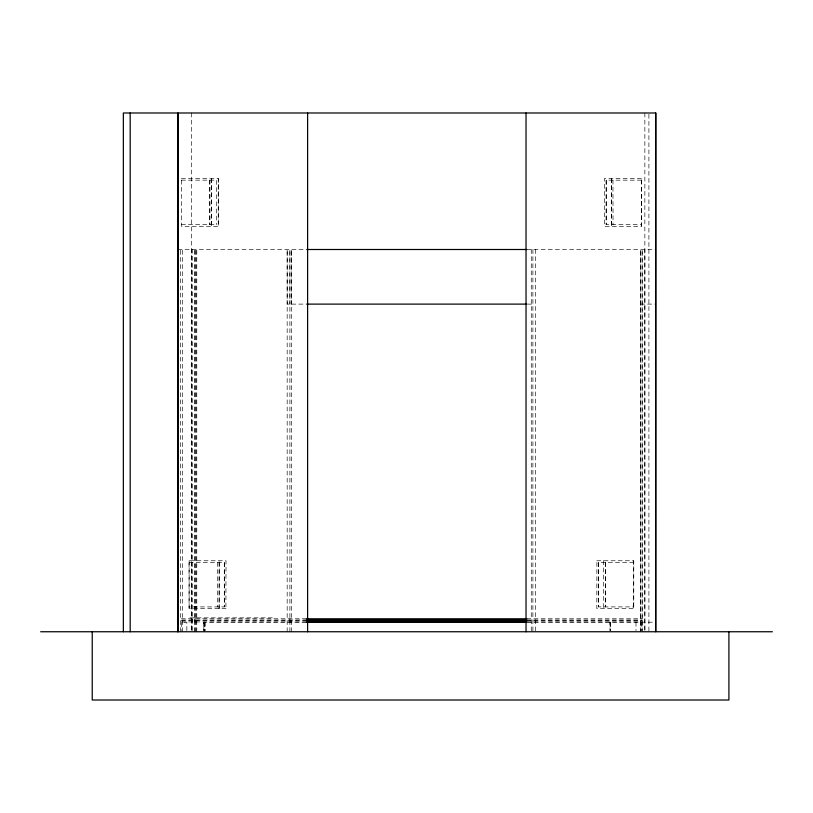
<?xml version="1.0" encoding="UTF-8"?>
<svg xmlns="http://www.w3.org/2000/svg" width="813" height="813" viewBox="0 0 813 813"><rect width="100%" height="100%" fill="white"/><g stroke="black" fill="none" stroke-linecap="round" stroke-linejoin="round"><path stroke-width="0.61" stroke-dasharray="4.07 3.05" d="M180.689 631.752L180.689 249.5M182.325 631.752L182.325 249.5M191.614 630.492L191.614 249.5M192.407 630.492L192.407 249.5M194.348 631.752L194.348 249.5M195.14 631.752L195.14 249.5M195.984 631.752L195.984 249.5M196.776 631.752L196.776 249.5M287.172 631.752L287.172 249.5L287.172 304.113L306.176 304.113M289.906 631.752L289.906 249.5L289.906 304.113M291.542 631.752L291.542 249.5L291.542 304.113M640.492 631.752L640.492 249.5L640.492 630.492M642.128 631.752L642.128 249.5L642.128 630.492M644.861 630.492L644.861 249.5M181.38 178.514L218.331 178.514L218.331 226.299L181.38 226.299L181.472 178.514M641.437 178.514L604.486 178.514L604.486 226.299L641.437 226.299L641.437 178.514L641.345 226.299M181.38 180.151L216.695 180.151L216.604 224.652M641.437 180.151L606.132 180.151L606.132 224.652L641.437 224.652M181.38 224.652L216.695 224.652M177.966 249.5L306.196 249.5M526.865 249.5L655.725 249.5M527.464 304.113L532.911 304.113M640.492 304.113L655.776 304.113M596.813 560.767L633.764 560.767L633.764 608.551L596.813 608.551L596.905 560.767M189.053 562.403L224.358 562.403L224.358 606.915L189.053 606.915M633.764 562.403L598.459 562.403L598.459 606.915L633.764 606.915M226.004 608.551L189.053 608.551L189.053 560.767L226.004 560.767L225.912 608.551M189.896 617.85L273.544 617.85M306.379 618.784L180.689 618.784L180.689 620.014L306.379 620.014M526.834 618.784L642.128 618.784M526.834 620.014L642.128 620.014M306.379 620.289L180.689 620.289L180.689 621.925L306.379 621.925M526.834 620.289L642.128 620.289M526.834 621.925L642.128 621.925M306.013 622.199L203.799 622.199L203.85 630.563M527.22 622.199L655.725 622.199M648.906 114.257L648.906 631.752M644.861 112.987L644.861 631.752M641.447 622.199L641.447 630.563M635.979 622.199L635.979 630.563M633.683 560.767L633.683 608.551M612.951 180.151L613.032 224.652M611.396 178.514L611.396 226.299M611.305 178.514L611.305 226.299M610.522 622.199L610.522 630.563M610.319 622.199L610.299 630.563M610.096 622.199L610.065 630.563L609.943 622.199M606.213 180.151L606.213 224.652M605.37 562.403L605.37 606.915M605.279 562.403L605.279 606.915M603.642 560.767L603.734 608.551M598.541 562.403L598.541 606.915M535.645 249.5L535.645 631.752M532.911 249.5L532.911 631.752M531.275 249.5L531.275 631.752M289.906 618.784L289.906 620.014M289.906 620.289L289.906 621.925M224.276 562.403L224.276 606.915M218.24 178.514L218.24 226.299M217.447 562.403L217.538 606.915M211.512 178.514L211.512 226.299M211.421 178.514L211.421 226.299M209.876 180.151L209.876 224.652M209.784 180.151L209.784 224.652M205.262 622.199L205.262 630.563M204.409 622.199L204.51 630.563M204.307 622.199L204.256 631.752M204.053 622.199L204.073 630.563M203.9 622.199L204.002 630.563M195.14 618.784L195.14 620.014M195.14 620.289L195.14 621.925M194.348 618.784L194.348 620.014M194.348 620.289L194.348 621.925M191.614 112.987L191.614 631.752M189.144 560.767L189.144 608.551M186.838 630.563L186.838 622.199L181.37 622.199L181.37 630.563M219.175 608.551L219.175 560.767L219.083 608.551"/><path stroke-width="1.22" d="M655.725 112.987L655.725 631.752L655.776 112.987L123.352 112.987L123.352 631.752M306.765 249.5L526.763 249.5M306.765 304.113L526.58 304.113M306.379 618.784L526.834 618.784M306.379 620.014L526.834 620.014M306.379 620.289L526.834 620.289M306.379 621.925L526.834 621.925M306.623 622.199L526.204 622.199M40.65 631.752L772.35 631.752M728.905 631.752L728.905 700.013L92.235 700.013L92.235 631.752M526.031 112.987L526.031 631.752M307.609 112.987L307.609 631.752M130.182 112.987L130.182 631.752M177.966 631.752L177.966 112.987L177.915 631.752"/></g></svg>
